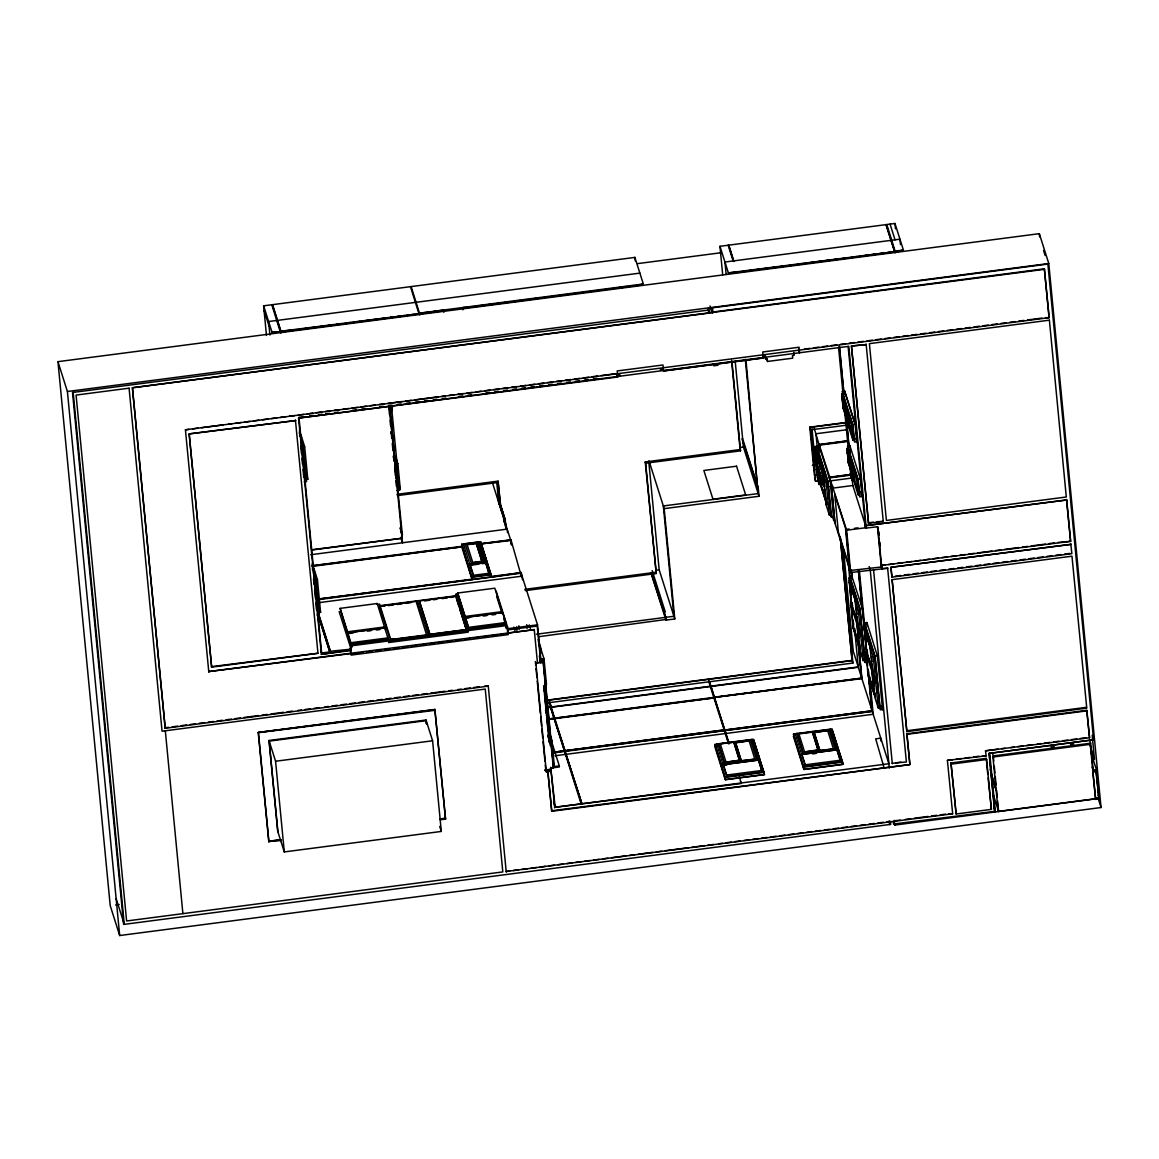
<?xml version="1.0" encoding="UTF-8"?>
<svg xmlns="http://www.w3.org/2000/svg" width="1159" height="1159" viewBox="0 0 1159 1159"><rect width="100%" height="100%" fill="white"/><g stroke="black" fill="none" stroke-linecap="round" stroke-linejoin="round"><path stroke-width="1.5" d="M821.789 484.1L818.993 484.462L817.414 477.436L814.82 458.66L814.661 446.65L819.384 446.737L830.235 481.043L827.946 481.347L817.486 448.388L817.834 451.952M818.457 449.518L818.848 446.099M306.135 328.663L281.043 331.938L419.08 313.93M466.686 307.714L463.107 308.193L541.586 297.95M461.543 546.382L312.524 565.65M461.543 546.208L472.075 579.601L317.523 599.058M521.478 576.66L521.318 572.474L491.706 577.052L481.173 543.643L510.945 539.761L521.318 576.139M491.561 576.356L521.405 572.734M550.482 706.773L581.789 803.781L554.654 717.986M553.988 752.307L564.375 750.786L554.132 752.119M713.611 697.428L554.639 718.16L549.612 701.673M858.602 645.664L861.716 678.102L714.277 697.167M858.602 644.375L861.89 678.623L872.104 710.815L724.636 730.054L872.104 710.815L868.163 669.105M894.719 251.894L728.547 273.394L750.264 270.728M637.827 285.404L643.317 283.984L634.886 257.399L272.452 304.672L281.231 332.749M903.223 250.779L895.371 251.807L903.397 250.054L894.965 223.47L719.956 246.302L722.694 274.77M830.322 513.698L831.365 517.001L833.654 516.697L833.683 520.377L829.96 477.841L819.181 444.752L847.895 440.913M643.144 284.708L620.094 287.707L627.193 286.78M511.105 543.948L510.945 539.761L511.452 544.976M520.985 572.691L521.738 576.211M819.123 444.795L813.98 427.468M819.5 448.069L819.094 444.491L819.862 448.156L819.094 444.491L847.678 440.768M833.683 520.377L833.567 516.624M266.469 335.444L263.629 305.817L271.8 304.759L280.579 332.836M637.537 263.629L721.159 252.72M639.884 273.118L268.613 321.536L269.902 335.038M726.142 274.48L724.94 262.021L899.949 239.189L900.471 244.578M272.061 332.401L280.391 331.851L272.061 332.401L263.629 305.817M272.452 304.672L280.884 331.242L419.007 313.669M643.317 283.984L419.587 313.162L440.014 310.931M719.956 246.302L728.388 272.887L894.632 251.633M903.397 250.054L895.226 251.126L903.136 250.532M280.884 331.242L297.095 329.576M300.674 329.113L306.063 328.403M309.641 327.939L315.016 327.229M318.609 326.766L323.984 326.07M327.562 325.592L332.952 324.897M336.53 324.433L341.905 323.723M345.498 323.26L350.873 322.564M354.466 322.086L359.841 321.391M363.419 320.927L377.762 319.058M381.354 318.58L386.729 317.885M390.322 317.421L393.901 316.943M397.494 316.479L404.665 315.538M408.243 315.074L413.618 314.379M462.963 307.497L466.599 307.468M470.163 307.005L473.727 306.541M477.305 306.063L484.433 305.136M487.997 304.672L493.357 303.977M496.921 303.513L500.485 303.05M504.049 302.586L511.191 301.644M514.755 301.181L520.101 300.485M523.68 300.022L527.244 299.558M530.808 299.094L537.935 298.167M627.106 286.534L619.949 287.026M630.655 286.07L634.205 285.607M637.74 285.143L643.071 284.448M728.388 272.887L741.267 271.641M744.831 271.177L750.192 270.482M753.756 270.018L759.102 269.308M762.665 268.845L768.026 268.149M771.59 267.686L776.936 266.99M780.5 266.527L785.845 265.831M789.424 265.368L794.77 264.658M798.334 264.194L803.68 263.499M807.258 263.035L812.604 262.34M816.168 261.876L821.514 261.181M825.092 260.703L830.438 260.007M834.002 259.544L839.348 258.848M842.912 258.385L848.272 257.689M851.836 257.226L857.182 256.516M860.746 256.052L866.106 255.357M869.67 254.893L875.016 254.198M878.58 253.734L883.94 253.039M887.504 252.575L892.85 251.865M543.209 297.675L618.573 287.838M309.728 328.2L315.103 327.49M318.682 327.026L324.071 326.316M327.649 325.853L333.024 325.157M336.617 324.679L341.992 323.984M345.585 323.52L350.96 322.81M354.538 322.347L359.927 321.651M363.506 321.173L367.099 320.71M370.677 320.246L377.848 319.305M381.441 318.841L386.816 318.131M390.395 317.667L393.988 317.204M397.566 316.74L413.705 314.625M440.087 311.192L419.732 313.843L443.332 310.061M470.25 307.251L473.814 306.787M477.378 306.324L484.52 305.397M488.084 304.933L493.43 304.238M497.008 303.759L500.572 303.296M504.136 302.832L511.264 301.905M514.842 301.441L520.188 300.746M523.752 300.282L527.316 299.819M530.894 299.341L538.022 298.414M630.742 286.316L634.277 285.867M753.828 270.264L759.188 269.569M762.752 269.105L768.098 268.41M771.662 267.946L777.023 267.251M780.586 266.773L785.932 266.077M789.496 265.614L794.857 264.918M798.421 264.455L803.766 263.759M807.33 263.296L812.676 262.586M816.255 262.122L821.601 261.427M825.165 260.963L830.51 260.268M834.089 259.804L839.435 259.109M842.999 258.645L848.345 257.935M851.923 257.472L857.269 256.776M860.833 256.313L866.179 255.617M869.757 255.154L875.103 254.458M878.667 253.98L884.013 253.285M887.577 252.821L892.937 252.126M57.95 361.666L1039.319 233.669L1048.779 263.513L1101.05 807.533L119.681 935.53L110.221 905.686L57.95 361.666L67.41 391.51L119.681 935.53M67.41 391.51L1048.779 263.513M711.409 307.946L711.974 312.684L711.409 307.946L1047.881 264.064L1093.589 739.775L989.076 753.408L1093.589 739.775L1092.169 735.299M708.41 310.09L72.524 392.495L123.636 924.433L890.735 824.382L890.445 821.354L886.867 821.818M484.621 686.085L488.374 686.128L165.201 728.272L132.358 387.758L708.7 313.118L708.25 309.583M711.814 312.177L1044.36 268.801L1049.17 317.667L185.426 429.801L189.004 429.337M132.358 387.758L1044.534 269.323M192.582 428.859L197.972 428.164M201.55 427.7L223.05 424.889M228.424 424.194L232.017 423.716M235.596 423.252L240.971 422.557M244.563 422.079L249.938 421.383M253.517 420.92L258.892 420.21M262.485 419.746L267.859 419.051M271.438 418.573L276.813 417.877M280.406 417.414L285.78 416.704M289.359 416.24L294.734 415.545M298.327 415.067L303.701 414.371M307.28 413.908L312.655 413.198M316.248 412.734L321.623 412.039M325.201 411.561L330.576 410.866M334.154 410.402L339.544 409.692M343.122 409.228L348.497 408.533M352.075 408.055L357.465 407.36M361.043 406.896L366.418 406.186M369.996 405.722L375.371 405.027M378.964 404.549L384.339 403.854M387.917 403.39L402.26 401.521M405.838 401.043L411.213 400.348M414.806 399.884L438.102 396.842M441.68 396.378L445.273 395.914M448.852 395.436L454.227 394.741M457.819 394.277L463.194 393.567M466.773 393.104L472.148 392.408M475.726 391.93L481.115 391.235M484.694 390.771L490.069 390.061M493.647 389.598L499.036 388.902M502.615 388.424L507.99 387.729M511.568 387.265L516.943 386.555M520.536 386.092L525.911 385.396M529.489 384.918L534.864 384.223M538.457 383.759L543.832 383.049M547.41 382.586L552.785 381.891M556.378 381.412L561.753 380.717M565.331 380.253L570.706 379.544M574.299 379.08L579.674 378.385M583.252 377.906L588.627 377.211M592.22 376.747L597.595 376.038M601.173 375.574L615.516 373.705M804.549 349.047L809.909 348.352M813.473 347.888L818.834 347.178M822.397 346.715L827.743 346.019M831.322 345.556L836.668 344.86M840.246 344.397L845.592 343.687M849.156 343.223L854.516 342.528M858.08 342.064L863.441 341.369M867.004 340.905L872.365 340.21M875.929 339.732L881.275 339.036M884.853 338.573L890.199 337.877M893.777 337.414L899.123 336.718M902.687 336.24L908.048 335.545M911.611 335.081L916.972 334.386M920.536 333.922L925.896 333.227M929.46 332.749L934.806 332.053M938.384 331.59L943.73 330.894M947.309 330.431L952.655 329.736M956.218 329.257L961.579 328.562M965.143 328.098L970.503 327.403M974.067 326.939L979.427 326.244M982.991 325.78L988.337 325.071M991.916 324.607L997.262 323.912M1000.84 323.448L1006.186 322.753M1009.75 322.289L1015.11 321.579M1018.674 321.115L1024.034 320.42M1027.598 319.956L1041.869 318.088M1045.447 317.624L1049.17 317.667M303.875 416.617L298.964 417.254L321.623 652.995L329.793 651.923L318.03 614.386M309.598 415.864L313.176 415.4M318.566 414.69L322.144 414.227M325.737 413.763L329.315 413.299M334.69 412.59L338.283 412.126M352.626 410.257L356.204 409.779M361.594 409.084L365.172 408.62M379.515 406.751L383.107 406.273M388.482 405.578L392.061 405.114M397.45 404.404L401.028 403.94M406.403 403.231L409.996 402.767M415.371 402.072L418.95 401.608M424.339 400.898L427.917 400.434M433.292 399.725L436.885 399.261M442.26 398.566L445.853 398.088M459.051 396.378L462.629 395.9M468.019 395.205L471.597 394.741M485.94 392.872L489.518 392.394M494.893 391.699L498.486 391.235M503.861 390.525L507.439 390.061M512.829 389.352L516.407 388.888M521.782 388.193L525.375 387.714M530.75 387.019L534.328 386.555M539.703 385.846L543.296 385.382M548.671 384.687L552.249 384.208M557.638 383.513L561.217 383.049M566.592 382.34L570.185 381.876M575.559 381.181L579.138 380.703M584.513 380.007L588.106 379.544M593.48 378.834L597.059 378.37M616.776 375.806L620.369 375.328M507.83 630.032L507.222 628.12L506.092 628.265L505.846 625.686L468.004 630.612L468.149 632.177L388.627 642.55L388.468 640.97L351.119 645.853L351.365 648.446L350.206 648.605L350.815 650.518L321.376 654.357L298.558 418.109L617.602 376.487L617.472 373.98M661.499 370.764L798.71 352.887L799.029 351.307L799.493 352.771L848.779 346.338L866.208 527.678L846.635 530.228L829.482 477.204L850.909 474.408M851.401 345.99L866.28 344.585L851.401 345.99L868.54 523.317L883.259 521.391L866.121 344.078M663.513 370.894L763.288 357.885M799.493 352.771L799.073 347.236L762.752 351.974L763.332 358.015L663.556 371.025L662.977 364.984L617.182 370.952L617.761 377.008L298.558 418.109M189.12 433.901L295.603 420.558L189.12 433.901L211.648 667.135L317.957 653.27L295.429 420.036M392.452 407.548L391.467 407.678L391.959 410.735M713.654 365.824L718.015 365.259M764.592 355.827L765.635 359.116L767.272 358.899L767.519 361.463L792.713 358.174L792.466 355.61L794.103 355.393L793.814 352.379M389.004 405.65L390.105 409.098L391.742 408.895L399.609 490.112L396.798 490.489M299.5 435.856L300.485 435.726L299.399 432.293M301.239 436.494L300.427 436.595L299.399 433.365M300.775 446.331L303.064 446.027L306.498 481.68L304.194 481.985M306.15 479.536L307.801 479.319L304.672 446.693L303.006 446.91L300.645 439.464M394.393 436.566L392.756 436.769L391.119 431.597M842.361 391.554L844.65 391.249L855.096 424.223L852.807 424.513L842.361 391.554L843.201 400.304M850.605 428.7L849.619 428.83L843.115 408.33L841.724 393.828L842.709 393.698L849.518 417.428M842.419 398.131L847.823 416.124L848.634 424.571L843.23 406.577L842.419 398.131L847.823 416.124M396.871 463.875L397.841 463.759L400.275 488.997L399.29 489.127M397.059 464.237L395.422 464.44L390.105 409.098M843.23 406.577L849.272 426.686M843.115 408.33L844.1 408.2M841.724 393.828L848.229 414.342L849.214 414.212M849.417 414.85L848.142 415.009L849.533 429.511L852.879 440.043L854.14 439.884L852.749 425.382L849.417 414.85L849.721 418.066M400.275 488.997L397.131 479.073L395.827 478.203L396.813 478.087L395.842 467.99M817.993 475.074L814.429 475.538L809.779 427.178L847.142 422.311M809.851 427.439L847.215 422.571M809.779 427.178L810.634 429.873L846.215 425.223M759.044 496.269L743.441 447.07L742.644 438.754L758.305 488.562L759.044 496.269L664.179 508.642L649.112 461.166M843.173 407.446L842.071 395.987L851.488 425.556L852.749 425.382M846.229 429.815L815.965 433.756L817.153 446.099M739.862 447.533L743.441 447.07M396.929 494.328L498.051 481.144L500.847 507.323M645.259 461.934L740.123 449.562L740.529 450.851L645.664 463.223L645.259 461.934L656.255 573.531L525.215 590.626M397.334 495.603L498.457 482.419M819.572 445.128L848.055 441.42M814.661 446.65L819.094 446.215M814.473 446.925L818.674 446.374M814.893 446.766L819.384 446.737M856.791 441.738L854.487 442.028L852.807 424.513M814.342 447.606L818.544 447.055M815.183 447.287L815.516 448.185L819.703 447.649M814.284 448.649L819.775 448.084L820.123 451.648M814.27 450.069L817.066 449.706M848.287 453.227L847.606 446.229L849.895 445.925M817.674 459.254L816.849 450.663L817.834 450.532L824.382 471.162L824.875 476.32M814.313 451.822L817.109 451.459M854.864 483.506L848.359 463.006L846.968 448.504L847.953 448.374L854.458 468.888L855.081 475.32M816.385 452.923L817.196 452.807L823.339 472.162L822.528 472.278L816.385 452.923L817.66 466.193M814.429 453.864L817.225 453.502M816.443 455.11L822.47 473.147L816.443 455.11L817.646 467.642L823.672 485.679M814.603 456.153L817.399 455.791M853.067 470.786L847.374 452.85L853.067 470.786L854.169 479.203M814.82 458.66L817.617 458.298M499.21 504.339L500.195 504.208L504.469 518.073M812.358 465.295L815.936 464.831M854.516 480.232L848.185 461.296L853.879 479.247M501.412 508.439L502.006 511.785M848.359 463.006L849.344 462.876M817.646 467.642L823.875 486.316L824.686 486.215L823.89 476.45M816.153 469.685L818.949 469.308M824.382 471.162L823.397 471.293L816.849 450.663M816.559 472.408L819.355 472.046M822.919 472.017L824.585 471.8L827.888 482.216L831.017 514.842L829.351 515.06L826.048 504.658L822.919 472.017L826.222 482.434L829.351 515.06M846.968 448.504L853.473 469.004L854.458 468.888M853.386 469.685L854.661 469.525L858.008 480.058L859.399 494.56L858.124 494.719L854.777 484.172L853.386 469.685L856.733 480.232L858.124 494.719M816.979 475.002L819.775 474.639M817.414 477.436L820.195 477.073M829.554 477.465L851.155 474.553M829.96 477.841L851.314 475.06M817.834 479.638L820.63 479.275M400.55 530.981L402.405 535.139L389.279 405.389M741.977 438.841L758.305 488.562M814.56 478.102L815.559 481.246L819.138 480.782M852.3 477.986L830.887 480.782L834.958 523.1L830.945 480.782M818.631 483.187L821.427 482.825M818.5 467.83L819.992 483.289L820.963 483.158M826.222 482.434L827.888 482.216M311.597 549.772L402.043 538.24L311.684 550.032M847.606 446.229L858.066 479.189L860.355 478.899L849.822 445.491L850.46 452.082M856.733 480.232L858.008 480.058M505.788 528.127C507.207 520.826 493.821 486.737 505.252 519.638L505.628 526.432M824.629 487.084L819.123 470.684M829.815 486.635L832.901 486.244M310.684 554.741L507.164 529.127L507.497 532.676M854.777 484.172L856.052 484.013M833.263 488.055L852.821 485.505L866.208 527.678M463.542 544.773L463.455 543.875L479.145 541.818L489.286 574.415L473.596 576.472L470.25 565.925L470.148 564.752L485.824 562.709L489.286 574.415M461.717 544.353L480.666 541.876L491.126 574.85L491.329 576.965L472.365 579.428L461.717 544.353L472.365 579.428M467.106 544.455L476.262 543.267L481.97 561.478L472.829 562.666L467.135 544.716L476.277 543.528L481.97 561.478M312.51 565.824L461.702 546.889L312.684 566.331M481.159 543.817L511.032 540.022M510.771 540.5L481.26 543.904M825.541 499.659L824.802 488.881M855.559 483.52L859.746 496.704L862.035 496.414M312.278 568.866L313.263 568.736L313.596 572.169M312.481 569.504L314.147 569.286L317.45 579.703L320.579 612.329L318.928 612.546M314.031 569.504L313.205 569.605L312.191 566.389M826.048 504.658L827.714 504.44M313.553 579.341L315.842 579.051L319.276 614.69L316.987 614.994M317.45 579.703L315.784 579.92L313.423 572.474M481.956 561.217L472.829 562.666M485.65 562.332L469.96 564.375L470.047 565.288L478.768 564.143M482.26 563.694L485.737 563.231L479.145 541.818M868.381 522.81L873.292 522.158M876.566 521.738L883.259 521.391M470.148 564.752L473.48 575.284L489.17 573.241M848.127 346.425L865.353 525.708L1066.686 499.978L1070.67 541.325L881.419 565.476L884.998 565.013M472.162 577.312L491.126 574.85M1066.686 499.978L865.353 525.708M849.141 528.997L845.577 529.46L849.533 570.561L882.231 566.91M854.473 528.301L858.022 527.838M317.508 599.232L472.003 579.181M317.667 599.754L521.144 573.212L537.515 624.831L541.007 661.036L539.355 655.835M865.672 528.142L877.812 526.693L881.593 565.983M318.58 602.694L522.072 576.153L522.419 579.746M350.496 647.359L351.655 647.215L340.109 608.374L377.24 603.52L377.559 604.462M469.004 629.294L457.704 593.031L494.835 588.192L502.673 613.517L502.586 612.618L465.454 617.457L465.541 618.37L469.076 617.906M377.327 604.447L379.558 604.158L390.757 639.493M457.791 593.959L455.559 594.248L466.773 629.583M379.428 605.751L457.226 595.61L457.081 594.045M384.86 606.085L379.601 606.157L416.081 601.391L426.729 635.349L351.409 644.607L347.859 632.8L384.991 627.946L385.078 628.859M429.989 634.915L419.355 600.97L455.849 596.204L466.483 630.163L460.137 610.156M655.907 570.185L659.167 569.764L674.784 618.964L666.599 620.022L651.546 572.546M388.337 605.621L393.553 604.94M397.03 604.491L402.245 603.81M405.722 603.361L410.938 602.68M424.629 600.898L429.844 600.217M433.321 599.754L436.798 599.304M442.014 598.623L447.215 597.943M450.692 597.493L455.849 596.204M524.81 589.351L655.849 572.256M457.704 593.031L465.136 616.458L502.267 611.619M347.512 631.554L347.628 632.698L384.759 627.859L384.672 626.961L347.541 631.8L340.109 608.374M502.354 612.517L465.223 617.37L465.136 616.458M349.714 633.466L353.249 633.002M367.389 631.162L370.923 630.699M376.226 630.003L379.775 629.554M483.216 616.052L486.751 615.588M492.053 614.907L495.588 614.444M888.562 564.549L893.908 563.853M897.486 563.375L902.832 562.68M906.396 562.216L911.756 561.521M915.32 561.057L920.666 560.362M924.23 559.898L929.59 559.189M933.154 558.725L938.5 558.03M942.079 557.566L947.425 556.871M950.988 556.407L956.349 555.712M959.913 555.233L965.259 554.538M968.823 554.074L974.183 553.379M977.747 552.915L992.017 551.047M995.581 550.583L1000.941 549.888M1004.505 549.424L1018.775 547.555M1022.339 547.091L1027.685 546.396M1031.264 545.932L1045.534 544.078M1049.098 543.6L1054.444 542.905M1058.022 542.441L1070.67 541.325M877.479 526.867L881.376 567.417L882.361 567.302M834.016 520.159L850.706 572.546L887.765 568.243L881.709 568.504L881.376 567.417M890.88 567.302L1070.974 544.353L890.88 567.302L891.937 577.153L1071.858 553.683L1070.786 543.832M850.46 583.18L849.605 575.777L851.894 575.487M351.003 642.709L388.135 637.87L388.222 638.768L351.09 643.622M465.454 617.457L468.598 627.367L505.73 622.528L506.382 627.033L507.512 626.889M848.967 578.066L849.953 577.935L856.501 598.566L855.516 598.696L848.967 578.066L851.662 606.07M505.817 623.441L468.685 628.279L468.598 627.367M506.135 624.426L429.931 634.306L419.355 600.97M388.772 639.797L468.294 629.424L468.439 630.945L388.917 641.318L377.24 603.52M397.175 639.203L390.177 639.493M409.344 637.609L414.56 636.928M431.728 634.683L442.159 633.336M454.328 631.742L459.529 631.061M895.342 576.168L900.673 575.472M904.237 575.009L909.583 574.313M913.147 573.85L918.493 573.154M922.057 572.691L927.403 571.995M930.967 571.532L936.313 570.822M939.862 570.358L945.208 569.663M948.772 569.199L954.118 568.504M957.682 568.04L963.028 567.345M966.592 566.881L971.937 566.186M975.501 565.722L980.833 565.027M984.397 564.549L989.743 563.853M993.306 563.39L998.652 562.694M1002.216 562.231L1007.562 561.536M1011.126 561.072L1016.472 560.376M1020.036 559.913L1025.367 559.217M1028.931 558.754L1034.277 558.044M1037.841 557.58L1043.187 556.885M1046.751 556.421L1052.097 555.726M1055.661 555.262L1061.007 554.567M1064.57 554.103L1069.902 553.408M211.474 666.628L317.957 653.27M329.736 651.315L351.061 649.156L339.152 611.59M537.515 624.831L508.077 628.671L496.168 591.104M892.068 579.659L1071.974 556.19L1086.765 708.149L906.845 731.619L892.068 579.659L892.329 580.485M351.105 653.531L208.649 671.583L534.299 629.641L508.12 633.06M363.216 652.445L350.728 654.082L350.206 648.605M366.795 651.981L372.14 651.286M375.719 650.822L381.065 650.127M384.629 649.648L389.989 648.953M393.553 648.489L398.913 647.794M402.477 647.33L407.823 646.635M411.402 646.157L416.747 645.462M420.326 644.998L425.672 644.303M429.236 643.839L434.596 643.144M438.16 642.68L443.52 641.97M447.084 641.506L452.445 640.811M456.009 640.347L461.354 639.652M464.933 639.188L470.279 638.479M473.843 638.015L479.203 637.32M482.767 636.856L488.127 636.161M491.691 635.697L497.052 634.987M500.616 634.524L505.961 633.828M536.458 634.205L673.93 616.269L663.325 505.961L758.189 493.589L745.28 359.174M651.358 573.705L666.599 620.022M539.094 636.653L665.889 619.5M857.269 625.599L859.906 650.185L863.209 660.601L864.875 660.384L860.007 609.62L856.704 599.203L855.023 599.42L857.385 624.049L860.688 634.466L862.368 634.248M860.036 647.302L859.225 647.417L853.082 628.062L849.315 580.21L855.458 599.565M545.454 684.187L546.44 684.056L544.02 658.819L540.862 648.91L539.572 648.04L540.818 647.881L538.167 639.507M849.605 575.777L860.05 608.75L862.354 608.446L866.657 653.343M855.921 605.838L855.4 600.434L849.388 582.398L858.326 609.837L860.007 609.62M547.932 710.568L543.035 658.949L544.02 658.819M550.887 768.055L559.391 766.939L559.29 765.896L553.596 766.635L543.354 659.949L540.543 660.311L539.471 656.95M551.206 771.126L546.295 771.836L535.849 663.035L540.746 662.397L537.443 662.702L534.256 629.511M857.211 622.079L856.95 616.646M857.385 624.049L859.065 623.832M865.295 630.235L864.6 623.064L866.889 622.76M870.51 645.983L871.496 645.853L864.947 625.208L863.962 625.338L870.51 645.983L870.96 652.126M853.082 628.062L853.893 627.946M854.82 628.7L853.835 628.83L860.384 649.46L859.703 643.752M877.363 681.521L875.697 681.738L873.321 657.124L864.397 629.67L870.395 647.722L870.916 653.125M857.53 625.556L860.833 635.972L862.513 635.755L861.572 632.785M165.027 727.765L168.62 727.301M172.213 726.838L177.602 726.128M181.195 725.664L186.585 724.954M190.163 724.491L195.552 723.781M199.145 723.317L204.535 722.622M208.127 722.144L213.517 721.449M217.095 720.97L222.485 720.275M226.077 719.811L231.467 719.102M235.06 718.638L240.449 717.928M244.027 717.464L258.399 715.596M261.992 715.117L267.381 714.422M270.96 713.958L283.535 712.307M287.128 711.843L292.517 711.148M297.892 710.438L301.485 709.974M305.078 709.496L310.467 708.801M314.06 708.337L319.449 707.627M324.824 706.932L328.417 706.454M332.01 705.99L337.399 705.28M340.992 704.817L346.382 704.121M349.96 703.643L355.349 702.948M358.942 702.47L364.332 701.774M367.925 701.311L373.314 700.601M376.892 700.137L382.282 699.428M385.875 698.964L391.264 698.269M394.857 697.79L400.246 697.095M403.825 696.617L409.214 695.922M412.807 695.458L418.196 694.748M421.789 694.284L427.178 693.575M430.757 693.111L445.128 691.242M448.721 690.764L452.314 690.3M457.689 689.591L461.282 689.127M464.875 688.663L470.264 687.953M473.857 687.49L479.247 686.78M872.205 669.366L866.468 651.286L872.814 671.481L872.003 671.583L865.86 652.227L866.671 652.111M281.029 840.565L268.758 841.506L258.225 732.445L434.871 709.409L445.607 819.109L440.246 819.804M258.225 732.445L434.944 709.656M258.298 732.705L435.147 710.293M864.6 623.064L875.059 656.023L877.349 655.733L866.816 622.325L867.149 625.831M873.321 657.124L875.002 656.892L879.869 707.656L878.203 707.874L874.9 697.472L872.278 672.872M546.092 700.268L852.053 660.369L852.908 663.049L546.947 702.948M546.179 700.529L852.14 660.616L840.275 537.11M864.179 659.239L865.222 662.528L867.511 662.238L866.99 656.849M268.989 740.485L426.005 720.014L432.597 740.775L441.304 831.438L284.288 851.923L277.696 831.162L268.989 740.485L275.581 761.246L284.288 851.923M551.104 706.396L550.539 707.381L553.988 718.247L548.801 718.913M547.048 707.526L550.511 707.077M710.134 686.258L551.162 706.99L549.67 702.282M710.786 686.171L858.254 666.947L853.256 651.228L843.448 549.134M547.077 707.83L550.539 707.381M551.191 707.294L710.163 686.563L710.728 685.577L714.263 697.341M710.815 686.476L858.283 667.251L861.89 678.623L714.35 697.414L861.485 678.232L857.79 640.362M548.221 713.596L546.584 713.799L545.527 710.467M875.002 656.892L871.698 646.49L870.018 646.708L872.394 671.336L874.06 671.119M865.86 652.227L868.077 675.335L868.902 675.233M548.96 719L554.074 718.319L564.361 750.96M554.726 718.247L713.77 697.935L554.799 718.667M548.96 719.435L554.147 718.754M275.581 761.246L432.597 740.775M872.539 672.843L875.842 683.259L877.508 683.042M868.077 675.335L874.219 694.69L875.045 694.589L872.988 688.142M547.888 735.125L548.946 738.457L550.583 738.24L548.077 712.075L548.381 713.075L546.758 713.292L545.686 709.916M553.278 765.635L554.263 765.505L551.843 740.268L550.858 740.398L553.596 766.635M882.521 709.511L880.217 709.815L875.059 656.023M554.219 752.379L564.447 751.032L581.296 804.375M565.099 750.96L724.143 730.648L565.172 751.38M554.147 752.814L564.52 751.467M868.975 677.088L872.263 711.336L724.795 730.561L872.263 711.336L888.881 763.723L554.567 807.33L740.92 783.556L739.717 776.936M555.089 755.755L725.07 733.589L724.983 732.676L725.737 733.502L873.191 714.263L869.569 676.595M720.304 744.44L716.784 744.904L716.697 744.006L752.003 739.399L762.144 771.981L726.823 776.588L723.52 766.186L723.375 764.65L758.551 760.029L758.638 760.941L752.003 739.399M795.349 734.661L795.262 733.748L830.583 729.141L840.71 761.738L805.404 766.345L802.1 755.929L801.956 754.393L837.117 749.786L837.204 750.684L830.583 729.141M714.944 744.484L753.524 739.456L763.984 772.416L764.187 774.531L725.592 779.558L714.944 744.484L725.592 779.558M793.509 734.241L832.09 729.199L842.55 762.158L842.752 764.274L804.172 769.315L793.509 734.241L804.172 769.315M732.169 742.542L720.275 743.832L726.027 762.173L739.601 760.405L733.864 742.325M797.102 734.183L829.149 729.996L835.277 749.351L803.245 753.538L797.03 733.43L803.245 753.538M736.197 742.368L739.732 741.919M745.034 741.224L748.555 740.76M825.367 730.75L828.902 730.286M735.545 742.6L749.12 740.833L754.871 759.174L741.311 760.941L735.545 742.6L741.311 760.941M814.111 732.358L827.685 730.59L833.451 748.931L819.877 750.699L814.111 732.358L819.877 750.699M735.574 742.861L749.12 740.833M814.14 732.618L827.685 730.59M544.716 770.054L550.597 769.286L551.206 771.199M544.831 770.431L545.817 770.315L546.295 771.836M998.058 749.178L985.512 750.815L1089.547 737.776L1086.794 710.337L906.874 733.792L909.945 764.563L551.742 811.286L547.772 771.112L551.047 770.692L554.726 807.837M551.162 771.01L547.888 771.43L551.742 811.286M906.584 730.778L1086.505 707.309M907.033 734.313L1086.954 710.844M739.572 760.145L726.027 762.173M818.138 749.887L804.607 751.93L818.167 750.163L812.227 731.445L818.442 751.554L818.37 750.8L803.173 752.785M741.282 760.681L754.871 759.174M819.848 750.438L833.451 748.931M724.592 763.028L739.804 761.043L739.877 761.796L733.661 741.688L733.734 742.441L750.568 740.239L756.711 759.594L724.665 763.781L718.45 743.672L724.665 763.781M726.852 765.085L723.317 765.548L723.23 764.636L758.696 760.043L762.144 771.981M795.262 733.748L801.898 755.291L801.811 754.379L837.262 749.786M812.488 753.915L816.023 753.451M723.375 764.65L726.679 775.052L761.999 770.445M801.956 754.393L805.259 764.81L840.565 760.203M725.389 777.443L763.984 772.416M803.969 767.2L842.55 762.158M281.173 839.623L268.671 841.246L281.246 839.869M439.971 818.906L445.317 818.211L445.607 819.109M440.058 819.167L445.404 818.471L434.871 709.409M741.325 782.05L740.76 783.035M548.96 701.76L581.731 803.173M1001.637 748.714L1005.215 748.25M1010.59 747.541L1014.168 747.077M1017.747 746.613L1023.122 745.903M1026.7 745.44L1032.075 744.744M1037.45 744.035L1041.028 743.571M1044.607 743.107L1049.982 742.412M1053.56 741.934L1058.935 741.238M1062.513 740.775L1067.888 740.065M1071.467 739.601L1076.841 738.906M1080.42 738.442L1085.795 737.732M895.675 762.839L900.949 762.158M892.155 763.303L906.381 761.97L887.606 567.736M551.583 810.778L909.945 764.563M509.656 871.017L506.077 871.496L952.655 813.777L947.41 760.362L952.669 759.681M956.175 759.232L961.434 758.537M964.925 758.087L970.184 757.392M973.69 756.943L978.949 756.247M982.455 755.798L986.121 755.856L947.41 760.362M1050.909 746.947L1054.183 746.512M1070.539 744.382L1073.813 743.948M992.234 752.597L993.292 755.914L1090.619 743.223L1093.212 770.271L1096.486 769.851L1099.225 798.406L894.777 825.078L893.69 821.673M950.974 762.97L986.237 758.363L986.613 759.507L991.394 809.388L956.132 813.995L950.974 762.97L956.132 813.995M951.336 764.114L986.613 759.507M1095.95 770.315L1092.676 770.749L1095.719 799.377L1098.978 798.942L1095.95 770.315L1098.978 798.942M1093.082 772.024L1096.356 771.59M115.61 904.991L119.189 904.513M513.234 870.554L518.595 869.858M522.173 869.395L527.533 868.685M531.112 868.221L536.472 867.526M540.051 867.062L545.411 866.352M548.989 865.889L554.35 865.194M557.928 864.73L563.288 864.034M566.867 863.556L572.227 862.861M575.806 862.397L581.166 861.702M584.744 861.224L590.105 860.529M593.683 860.065L599.044 859.37M602.622 858.891L607.982 858.196M611.561 857.732L625.86 855.864M629.438 855.4L634.799 854.705M638.377 854.241L652.676 852.372M656.255 851.908L661.615 851.199M665.194 850.735L688.432 847.707M692.01 847.243L704.513 845.606M708.091 845.143L713.451 844.447M718.826 843.738L722.39 843.274M725.969 842.81L731.329 842.115M734.907 841.637L740.268 840.941M743.846 840.478L749.207 839.782M752.785 839.304L758.145 838.609M761.724 838.145L767.084 837.45M770.663 836.986L776.023 836.276M779.601 835.813L784.962 835.117M788.54 834.654L793.901 833.944M797.479 833.48L802.839 832.785M806.418 832.321L811.778 831.611M815.356 831.148L820.717 830.452M824.295 829.989L829.656 829.279M833.234 828.815L838.594 828.12M842.173 827.656L847.533 826.946M851.112 826.483L856.472 825.788M860.05 825.324L865.411 824.629M868.989 824.15L874.35 823.455M877.928 822.991L883.288 822.296M894.965 820.76L900.195 820.079M905.425 819.399L910.655 818.718M914.147 818.268L928.098 816.443M931.575 815.994L936.805 815.313M940.297 814.849L945.527 814.169M949.018 813.719L952.655 813.777M989.235 753.915L994.755 811.343L893.517 824.02L893.386 821.499M1098.573 797.667L1095.313 798.102L1095.719 799.377M829.873 480.782L829.482 477.204L830.25 480.869M862.354 608.446L851.532 575.212L851.648 572.082M858.689 571.3L862.354 608.272M1043.564 250.431L1045.186 255.545M1089.547 737.776L1086.794 710.337M1089.561 739.906L1090.619 743.223M1089.924 744.962L1094.487 759.333L1092.343 737.023M1091.213 753.234L1096.486 769.851M1092.155 766.954L1093.212 770.271M1098.152 795.002L1099.225 798.406M1097.892 797.58L1101.05 807.533M890.054 224.122L895.052 239.841M886.794 224.542L895.559 252.619M886.128 224.629L894.56 251.213M886.186 225.237L890.677 239.377M891.184 240.956L894.907 252.705M990.177 769.286L996.334 790.786L991.539 775.661M992.843 793.263L998.638 811.532M993.785 806.968L995.364 811.952L989.728 753.321M991.394 809.388L988.12 777.95M855.733 438.435L856.849 442.173L855.11 424.035L844.578 390.815L844.983 394.755M845.186 411.619L850.054 426.99M844.042 409.069L852.401 435.436M860.471 491.459L862.108 496.849L860.369 478.71M853.415 469.888L847.316 450.663L848.417 462.122L854.516 481.347M850.981 467.99L852.604 473.118M858.442 491.546L859.399 494.56M850.083 473.698L852.387 480.971M865.078 526.302L865.715 528.272L865.469 526.099M869.192 566.577L870.264 569.996L889.315 768.171M798.594 349.337L799.681 352.742M816.544 465.078L815.052 460.355L811.995 428.627M832.785 516.262L833.857 519.652M823.151 490.04L824.788 495.197M827.193 503.817L819.819 481.579L825.672 500.166M819.992 483.289L826.526 503.919L826.208 500.485M864.31 627.497L870.452 646.852M857.472 622.05L851.474 603.998L857.819 624.194L857.008 624.295L850.865 604.94M872.394 671.336L875.697 681.738M881.463 706.222L882.579 709.945L877.363 655.545M854.415 629.569L855.95 634.408M869.409 676.842L870.945 681.68M868.844 676.103L875.393 696.733L875.045 693.241M858.877 645.259L853.14 627.178L851.068 605.577M868.134 674.466L873.872 692.546M766.476 358.16L767.519 361.463M728.794 245.157L733.835 261.47L729.344 247.331M728.142 245.23L733.125 260.949M763.332 358.015L762.694 356.045L763.911 355.885L764.056 357.392M871.785 710.684L867.83 669.496M710.047 305.918L712.22 312.727M708.497 307.888L710.119 313.002M832.597 731.141L843.129 764.361L803.882 769.489L793.336 736.269M832.828 732.966L842.752 764.274M837.406 751.322L840.71 761.738M804.607 751.93L798.87 733.85M663.556 371.025L662.934 369.055L660.384 369.388L660.529 370.909L619.645 376.24L619.5 374.719L617.139 375.038L617.761 377.008M754.016 741.398L764.563 774.618L725.302 779.732L714.77 746.512M764.187 774.531L753.524 739.456M709.236 680.855L729.17 743.716M714.422 697.848L724.636 730.054M724.795 730.561L728.75 743.035M708.584 680.941L728.518 743.803M716.697 744.006L723.317 765.548M652.169 570.547L665.338 612.082M650.88 572.633L665.947 620.108M498.863 502.18L503.643 517.262L504.151 522.506M492.633 483.317L510.612 539.978M538.428 641.217L541.036 652.952M543.035 658.949L543.354 659.949M530.387 628.337L529.33 624.976L529.417 625.889M540.717 662.267L540.137 660.485L540.253 661.557L543.064 661.181L545.483 686.635L543.803 686.852L549.12 742.195L550.829 741.977L553.307 767.866L550.496 768.243L550.597 769.286M545.396 680.753L546.44 684.056M544.687 681.825L545.73 685.404L544.093 685.621L549.67 742.818M411.141 286.577L419.935 314.654M410.489 286.664L419.268 314.741M549.743 733.661L551.843 740.268M549.685 735.603L559.29 765.896M549.974 737.385L551.047 740.746L549.409 740.963L547.816 735.907M550.09 738.037L551.177 741.398M513.857 627.149L514.958 630.597M553.22 762.202L554.263 765.505M491.329 576.965L480.666 541.876M502.586 612.618L505.73 622.528M496.776 596.74L502.108 613.575M503.716 618.616L506.382 627.033M550.641 767.272L555.219 807.244L553.596 802.129M463.455 543.875L470.047 565.288M457.081 594.089L468.294 629.424M467.367 627.57L468.439 630.945M456.443 598.479L458.558 605.143M390.641 405.433L391.742 408.895M390.96 432.162L392.582 437.291M395.755 457.139L397.841 463.759M395.32 457.646L396.972 462.832L399.609 490.112M395.958 460.775L397.175 464.875M394.524 458.428L395.61 461.847L395.277 458.327M393.336 456.805L394.958 461.934L394.451 456.66M400.203 527.736L402.347 534.531M400.261 528.345L402.405 535.139M400.768 537.37L402.477 542.774L401.753 535.212M417.472 600.797L428.671 636.132L428.526 634.61M379.601 606.157L389.641 637.827M439.71 826.41L441.304 831.438M264.064 310.351L269.047 326.07M301.369 436.277L304.672 446.693M299.384 430.757L301.47 437.32L299.616 432.437M300.978 439.435L303.064 446.027M306.396 474.857L307.801 479.319M347.628 632.698L347.946 633.698L347.83 632.553M312.162 563.767L314.248 570.344L312.408 565.447M312.177 565.302L313.263 568.736M313.756 572.445L315.842 579.051M319.174 607.867L320.579 612.329M318.232 611.401L319.276 614.69M318.145 612.618L330.402 651.242M318.203 613.227L330.46 651.836M317.552 613.314L329.793 651.923M320.55 649.634L321.623 652.995M321.376 654.357L350.655 650.011L351.249 655.081L508.265 634.61L507.787 629.902L537.24 626.063L540.746 662.397M116.19 898.79L124.288 924.346L73.176 392.408M1044.36 268.801L1049.011 317.16M1066.526 499.471L1070.496 540.818M1039.319 233.669L1039.623 236.9M993.292 755.914L993.785 761.057M994.277 766.186L994.944 773.024M995.262 776.458L996.088 785.005M996.595 790.264L997.276 797.349M997.609 800.898L998.464 809.764M989.076 753.408L994.596 810.836M985.512 750.815L986.121 755.856M986.237 758.363L987.787 774.4M894.965 223.47L895.487 228.859M891.039 567.809L891.937 577.153M892.198 580.036L906.86 731.604M906.874 733.792L909.786 764.056M878.841 531.648L879.188 535.183M879.869 542.224L880.318 546.135M881.419 565.476L881.84 568.881M873.538 569.562L892.314 763.81M851.561 346.512L868.54 523.317M894.328 820.369L894.777 825.078M858.066 479.189L859.746 496.704M851.488 425.556L852.879 440.043M884.129 767.924L875.682 738.834L880.768 738.167L881.057 741.137M889.228 820.992L889.561 824.527M875.842 683.259L878.203 707.874M848.229 414.342L849.619 428.83M853.473 469.004L854.719 481.898M871.525 656.487L872.017 661.731M872.481 667.961L873.335 676.813M873.698 679.232L874.379 686.229M871.945 663.919L872.466 669.322M871.8 670.945L874.219 694.69M839.449 346.295L843.94 392.988M846.171 416.327L849.112 446.852M851.184 468.41L852.821 485.505M839.391 347.367L843.709 392.264M845.94 415.603L848.881 446.128M850.952 467.671L852.155 480.246M838.551 347.207L843.028 393.901M844.752 411.851L848.04 445.983M849.764 463.933L850.967 476.508M842.709 393.698L843.173 398.537M848.113 449.982L848.417 453.212M848.736 456.429L849.04 459.645M864.947 625.208L865.454 630.467M848.62 456.733L848.953 460.239M865.976 637.407L866.324 640.985M867.178 649.953L867.526 653.546M859.399 570.764L865.266 631.756M865.787 637.131L866.295 642.521M866.99 649.692L867.338 653.285M847.664 452.807L848.475 461.253M864.657 629.641L866.729 651.242M858.689 570.069L866.744 653.893M867.077 657.399L867.569 666.164M868.279 669.873L868.627 673.48M858.326 569.982L861.992 608.185M860.05 608.75L865.222 662.528M858.326 609.837L860.688 634.466M860.833 635.972L863.209 660.601M856.704 599.203L857.196 604.332M855.516 598.696L855.965 604.839M856.356 607.446L857.023 614.444M857.486 620.673L858.167 627.743M858.703 631.959L859.181 638.421M856.805 623.658L859.225 647.417M851.488 571.575L852.155 578.558M851.039 570.011L851.619 575.472M846.635 530.228L850.706 572.546M846.693 536.718L846.027 529.793L834.683 494.009L838.348 532.097L849.692 567.867L849.359 564.404M847.026 540.181L847.866 548.83M848.2 552.292L849.025 560.942M850.981 590.119L851.329 593.712M852.184 602.68L852.531 606.258M848.272 563.057L850.155 582.76M850.851 589.931L851.358 595.306M852.053 602.463L852.401 606.041M854.632 629.337L858.283 667.251M852.024 608.388L852.358 611.952M853.212 620.833L853.56 624.397M851.995 609.576L852.502 614.821M852.995 620.065L853.676 627.077M841.217 541.34L852.908 663.049M840.188 536.863L852.053 660.369M827.946 481.347L831.365 517.001M825.02 489.678L825.845 498.312M822.528 472.278L823.875 486.316M822.18 473.191L823.383 485.722M819.717 471.554L820.05 475.118M819.065 470.8L819.935 479.754M817.196 452.807L817.703 458.08M818.544 466.86L820.036 482.419M815.516 448.185L818.993 484.462M810.634 429.873L815.559 481.246M832.09 729.199L832.292 731.315M805.259 764.81L805.404 766.345M765.346 356.088L765.635 359.116M745.961 360.043L757.653 488.649M735.197 361.289L742.644 438.754M731.952 361.536L740.529 450.851M731.546 360.261L740.123 449.562M712.495 307.801L712.973 312.8M739.051 777.023L739.138 777.935M726.679 775.052L726.823 776.588M664.179 508.642L674.784 618.964M634.886 257.399L635.233 260.949M648.75 461.224L659.167 569.764M645.664 463.223L656.255 573.531M545.005 687.78L545.512 693.053M547.497 713.683L547.83 717.204M544.744 687.809L545.078 691.329M545.932 700.137L546.266 703.658M548.25 724.288L548.584 727.809M540.862 648.91L541.195 652.271M541.832 659.007L542.166 662.368M549.67 740.456L550.148 745.498M543.919 686.128L544.426 691.416M544.933 696.689L545.614 703.745M547.251 720.84L547.932 727.895M548.613 734.936L548.946 738.457M540.702 659.819L541.021 663.18M535.357 661.514L535.704 665.078M536.038 668.642L536.907 677.566M537.24 681.13L540.326 713.234M540.673 716.798L541.528 725.722M541.876 729.286L542.731 738.196M543.064 741.774L544.962 761.391M545.295 764.954L545.817 770.315M526.737 624.701L527.084 628.308M518.855 625.788L519.189 629.279M516.566 626.976L516.9 630.539M505.353 526.056L504.571 518.001L503.586 518.131L503.904 521.347M501.224 507.932L501.746 511.814M498.051 481.144L500.616 507.83M496.704 481.869L498.761 503.223M507.222 628.12L507.743 633.596M462.673 307.671L462.876 309.786M488.214 685.621L506.237 872.003M473.48 575.284L473.596 576.472M443.709 310.148L443.911 312.264M426.555 724.201L426.208 720.652L269.192 741.123L277.899 831.8M426.005 720.014L426.353 723.564M390.583 409.533L390.916 413.053M391.771 421.862L392.104 425.382M394.089 446.012L394.422 449.533M395.668 463.933L397.131 479.073M389.931 409.62L390.264 413.14M390.945 420.181L391.452 425.469M393.089 442.564L393.77 449.605M389.366 406.925L402.405 542.513M388.844 407.707L389.525 414.835M390.032 420.181L390.554 425.541M391.235 432.669L391.756 438.03M392.264 443.375L392.959 450.503M393.466 455.864L393.988 461.21M394.668 468.352L395.349 475.48M395.871 480.826L396.378 486.186M351.409 644.607L351.655 647.215M350.771 653.56L350.858 654.458M314.147 569.286L314.813 576.153M300.789 446.157L301.456 453.459M301.948 458.24L302.485 464.151M303.006 469.496L303.774 477.233M313.567 579.167L314.075 584.687M314.582 590.032L315.393 598.16M315.784 602.521L316.465 609.648M258.5 733.343L268.96 842.144M189.279 434.422L211.648 667.135M185.426 429.801L208.808 672.09M132.517 388.265L165.201 728.272M165.317 730.793L182.89 913.64M565.027 750.699L723.998 729.967L565.027 750.699M129.084 388.178L76.088 395.089L126.621 920.985L502.803 871.916L485.244 689.069L162.057 731.213L129.084 388.178M1049.388 320.174L869.395 343.643L886.389 520.449L1066.294 496.994L1049.388 320.174M736.559 466.193L703.846 470.467L712.973 499.21L745.686 494.951L736.559 466.193M477.711 542.673L465.295 544.295L471.394 563.52L483.81 561.898L477.711 542.673M1090.286 744.339L992.959 757.03L998.189 811.43L1095.516 798.739L1090.286 744.339"/></g></svg>
